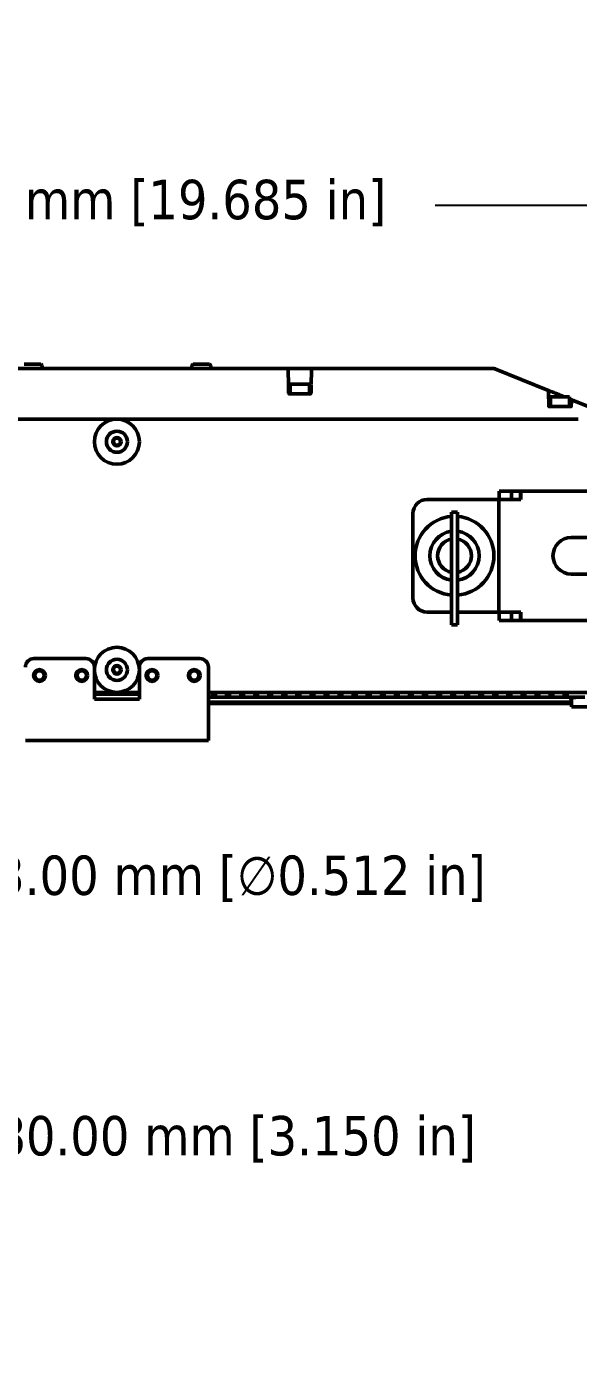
# Model space of a CAD drawing. Header units: millimetres. Extents: x 100 to 5488, y 100 to 4218.
# Drawn here: x 2049.6 to 2245.6, y 743.7 to 1219 of the extents above; entities that cross this region are included whole.
import ezdxf

# ---------------------------------------------------------------- set-up
doc = ezdxf.new("R2010")
doc.units = ezdxf.units.MM
doc.header["$LTSCALE"] = 20
doc.layers.add('Dimension (ANSI)', color=7, linetype='Continuous', lineweight=25)
doc.layers.add('Visible (ANSI)', color=7, linetype='Continuous', lineweight=50)
doc.styles.add('My Text', font='tahoma.ttf')
doc.dimstyles.new('My Dimension - mm [in] (ANSI)', dxfattribs={"dimscale": 20, "dimtxt": 0.7, "dimasz": 2.5, "dimexe": 3.175, "dimexo": 1.6002, "dimgap": 0.8, "dimtad": 0, "dimtoh": 1, "dimrnd": 1e-08, "dimzin": 4, "dimdsep": 46, "dimtxsty": 'My Text', "dimcen": 0.09, "dimdle": 10, "dimclrd": 1, "dimclre": 1, "dimclrt": 1, "dimadec": 1, "dimazin": 1, "dimtfac": 4.354286, "dimtofl": 0, "dimtmove": 0, "dimatfit": 3, "dimfxl": 1, "dimtolj": 1, "dimtzin": 4, "dimlwd": -1, "dimlwe": -1, "dimarcsym": 0})

# ---------------------------------------------------------------- blocks, each defined once
blk = doc.blocks.new('*D11')
at = {"layer": 'Defpoints', "color": 0, "transparency": 16777216}
for p in [(1827.6, 1036.27), (1835.63, 1026.05)]:
    blk.add_point(p, dxfattribs=at)
at = {"layer": 'Dimension (ANSI)', "color": 1, "transparency": 16777216}
for p, q in [((1831.61, 1029.36), (1831.61, 1032.96)), ((1829.81, 1031.16), (1833.41, 1031.16)), ((1922.49, 915.55), (1866.53, 986.74)), ((1995.03, 915.55), (1922.49, 915.55))]:
    blk.add_line(p, q, dxfattribs=at)
blk.add_solid([(1873.08, 991.89), (1859.98, 981.59), (1835.63, 1026.05)], dxfattribs=at)
at = {"layer": 'Dimension (ANSI)', "color": 1, "transparency": 16777216, "insert": (2113.09, 924.71), "char_height": 14, "attachment_point": 2, "style": 'My Text'}
blk.add_mtext('\\A1;∅13.00 mm [∅0.512 in]', dxfattribs=at)
blk = doc.blocks.new('*D12')
at = {"layer": 'Defpoints', "color": 0, "transparency": 16777216}
for p in [(1736.61, 1031.16), (1816.61, 1031.16), (1816.61, 823.06)]:
    blk.add_point(p, dxfattribs=at)
at = {"layer": 'Dimension (ANSI)', "color": 1, "transparency": 16777216}
for p, q in [((1736.61, 999.16), (1736.61, 759.56)), ((1816.61, 999.16), (1816.61, 759.56)), ((1686.61, 823.06), (1636.61, 823.06)), ((1866.61, 823.06), (2021.11, 823.06))]:
    blk.add_line(p, q, dxfattribs=at)
for points in [[(1686.61, 831.39), (1686.61, 814.73), (1736.61, 823.06)], [(1866.61, 831.39), (1866.61, 814.73), (1816.61, 823.06)]]:
    blk.add_solid(points, dxfattribs=at)
at = {"layer": 'Dimension (ANSI)', "color": 1, "transparency": 16777216, "insert": (2124, 832.22), "char_height": 14, "attachment_point": 2, "style": 'My Text'}
blk.add_mtext('\\A1;80.00 mm [3.150 in]', dxfattribs=at)
blk = doc.blocks.new('*D14')
at = {"layer": 'Defpoints', "color": 0, "transparency": 16777216}
for p in [(2331.61, 1155.52), (1831.61, 1031.16), (2331.61, 1031.16)]:
    blk.add_point(p, dxfattribs=at)
at = {"layer": 'Dimension (ANSI)', "color": 1, "transparency": 16777216}
for p, q in [((1831.61, 1063.16), (1831.61, 1219.02)), ((2331.61, 1063.16), (2331.61, 1219.02)), ((1881.61, 1155.52), (1968.45, 1155.52)), ((2281.61, 1155.52), (2194.78, 1155.52))]:
    blk.add_line(p, q, dxfattribs=at)
for points in [[(1881.61, 1163.86), (1881.61, 1147.19), (1831.61, 1155.52)], [(2281.61, 1163.86), (2281.61, 1147.19), (2331.61, 1155.52)]]:
    blk.add_solid(points, dxfattribs=at)
at = {"layer": 'Dimension (ANSI)', "color": 1, "transparency": 16777216, "insert": (2081.61, 1164.68), "char_height": 14, "attachment_point": 2, "style": 'My Text'}
blk.add_mtext('\\A1;500.00 mm [19.685 in]', dxfattribs=at)

msp = doc.modelspace()

# ---------------------------------------------------------------- linework, layer by layer
at = {"layer": 'Visible (ANSI)'}
for p, q in [((2048.7, 1099.161), (2054.525, 1099.161)), ((2055.025, 1098.678), (2055.06, 1097.661)), ((2108.201, 1098.678), (2108.165, 1097.661)), ((2108.7, 1099.161), (2114.525, 1099.161)), ((2115.025, 1098.678), (2115.06, 1097.661)), ((2021.263, 1097.661), (2141.964, 1097.661)), ((2151.261, 1097.661), (2141.964, 1097.661)), ((2142.464, 1097.169), (2142.47, 1096.862)), ((2142.551, 1092.178), (2142.47, 1096.862)), ((2150.756, 1096.862), (2150.674, 1092.178)), ((2150.756, 1096.862), (2150.761, 1097.169)), ((2151.261, 1097.661), (2215.579, 1097.661)), ((2215.954, 1097.588), (2234.706, 1090.011)), ((2142.554, 1091.994), (2142.551, 1092.178)), ((2142.554, 1091.994), (2142.609, 1088.857)), ((2142.809, 1088.661), (2146.041, 1088.661)), ((2143.213, 1092.161), (2150.013, 1092.161)), ((2143.213, 1092.161), (2143.213, 1088.661)), ((2147.185, 1088.661), (2146.041, 1088.661)), ((2147.185, 1088.661), (2150.416, 1088.661)), ((2150.013, 1092.161), (2150.013, 1088.661)), ((2150.616, 1088.857), (2150.671, 1091.994)), ((2235.019, 1089.557), (2235.024, 1089.222)), ((2235.109, 1084.357), (2235.024, 1089.222)), ((2237.475, 1084.161), (2235.309, 1084.161)), ((2235.713, 1087.661), (2242.513, 1087.661)), ((2235.713, 1087.661), (2235.713, 1084.161)), ((2241.58, 1084.161), (2237.475, 1084.161)), ((2242.916, 1084.161), (2241.58, 1084.161)), ((2242.513, 1087.661), (2242.513, 1084.161)), ((2243.137, 1085.541), (2243.116, 1084.357)), ((2243.143, 1085.87), (2243.137, 1085.541)), ((2243.83, 1086.325), (2255.973, 1081.419)), ((1919.409, 1079.661), (2243.817, 1079.661)), ((2243.817, 1079.661), (2244.762, 1079.661)), ((2244.762, 1079.661), (2245.59, 1079.661)), ((2217.319, 1051.161), (2191.837, 1051.161)), ((2217.319, 1011.161), (2217.319, 1051.161)), ((2217.319, 1051.161), (2222.176, 1051.161)), ((2221.852, 1054.161), (2217.51, 1054.161)), ((2217.51, 1051.161), (2217.51, 1054.161)), ((2225.095, 1054.161), (2221.852, 1054.161)), ((2221.852, 1051.161), (2221.852, 1054.161)), ((2222.176, 1051.161), (2225.13, 1051.161)), ((2225.095, 1054.161), (2225.13, 1054.161)), ((2225.095, 1051.161), (2225.095, 1054.161)), ((2225.13, 1054.161), (2438.095, 1054.161)), ((2225.13, 1051.161), (2225.13, 1054.161)), ((2186.837, 1046.161), (2186.837, 1016.161)), ((2200.513, 1037.661), (2200.513, 1046.661)), ((2200.513, 1046.661), (2202.713, 1046.661)), ((2202.713, 1037.661), (2202.713, 1046.661)), ((2200.513, 1037.661), (2200.513, 1015.661)), ((2202.713, 1037.661), (2202.713, 1015.661)), ((2310.113, 1037.661), (2243.113, 1037.661)), ((2243.113, 1024.661), (2310.113, 1024.661)), ((2200.513, 1006.661), (2200.513, 1015.661)), ((2202.713, 1006.661), (2202.713, 1015.661)), ((2191.837, 1011.161), (2200.513, 1011.161)), ((2202.713, 1011.161), (2217.319, 1011.161)), ((2222.176, 1011.161), (2217.319, 1011.161)), ((2217.51, 1011.161), (2217.51, 1008.161)), ((2217.51, 1008.161), (2221.852, 1008.161)), ((2221.852, 1011.161), (2221.852, 1008.161)), ((2221.852, 1008.161), (2225.095, 1008.161)), ((2225.13, 1011.161), (2222.176, 1011.161)), ((2225.095, 1011.161), (2225.095, 1008.161)), ((2225.13, 1008.161), (2225.095, 1008.161)), ((2225.13, 1008.161), (2225.13, 1011.161)), ((2438.095, 1008.161), (2225.13, 1008.161)), ((2200.513, 1006.661), (2202.713, 1006.661)), ((2052.113, 994.661), (2070.613, 994.661)), ((2092.613, 994.661), (2111.113, 994.661)), ((2073.613, 991.661), (2073.613, 982.161)), ((2089.613, 991.661), (2089.613, 982.161)), ((2114.113, 991.661), (2114.113, 982.161)), ((2089.613, 982.661), (2073.613, 982.661)), ((2073.613, 982.161), (2073.613, 980.393)), ((2089.613, 982.161), (2073.613, 982.161)), ((2073.613, 982.019), (2089.613, 982.019)), ((2073.613, 980.251), (2073.613, 980.393)), ((2073.613, 980.251), (2089.613, 980.251)), ((2089.613, 980.393), (2089.613, 982.161)), ((2089.613, 980.251), (2089.613, 980.393)), ((2386.013, 982.661), (2114.113, 982.661)), ((2114.113, 982.161), (2114.113, 980.393)), ((2245.266, 980.946), (2114.113, 980.946)), ((2114.113, 966.251), (2114.113, 980.393)), ((2114.113, 979.161), (2243.213, 979.161)), ((2115.613, 982.661), (2115.613, 981.102)), ((2115.613, 981.099), (2115.613, 981.102)), ((2115.613, 981.099), (2116.613, 981.099)), ((2116.613, 981.102), (2116.613, 982.661)), ((2116.613, 981.102), (2116.613, 981.099)), ((2120.613, 982.661), (2120.613, 981.102)), ((2120.613, 981.099), (2120.613, 981.102)), ((2120.613, 981.099), (2121.613, 981.099)), ((2121.613, 981.102), (2121.613, 982.661)), ((2121.613, 981.102), (2121.613, 981.099)), ((2125.613, 982.661), (2125.613, 981.102)), ((2125.613, 981.099), (2125.613, 981.102)), ((2125.613, 981.099), (2126.613, 981.099)), ((2126.613, 981.102), (2126.613, 982.661)), ((2126.613, 981.102), (2126.613, 981.099)), ((2130.613, 982.661), (2130.613, 981.102)), ((2130.613, 981.099), (2130.613, 981.102)), ((2130.613, 981.099), (2131.613, 981.099)), ((2131.613, 981.102), (2131.613, 982.661)), ((2131.613, 981.102), (2131.613, 981.099)), ((2135.613, 982.661), (2135.613, 981.102)), ((2135.613, 981.099), (2135.613, 981.102)), ((2135.613, 981.099), (2136.613, 981.099)), ((2136.613, 981.102), (2136.613, 982.661)), ((2136.613, 981.102), (2136.613, 981.099)), ((2140.613, 982.661), (2140.613, 981.102)), ((2140.613, 981.099), (2140.613, 981.102)), ((2140.613, 981.099), (2141.613, 981.099)), ((2141.613, 981.102), (2141.613, 982.661)), ((2141.613, 981.102), (2141.613, 981.099)), ((2145.613, 982.661), (2145.613, 981.102)), ((2145.613, 981.099), (2145.613, 981.102)), ((2145.613, 981.099), (2146.613, 981.099)), ((2146.613, 981.102), (2146.613, 982.661)), ((2146.613, 981.102), (2146.613, 981.099)), ((2150.613, 982.661), (2150.613, 981.102)), ((2150.613, 981.099), (2150.613, 981.102)), ((2150.613, 981.099), (2151.613, 981.099)), ((2151.613, 981.102), (2151.613, 982.661)), ((2151.613, 981.102), (2151.613, 981.099)), ((2155.613, 982.661), (2155.613, 981.102)), ((2155.613, 981.099), (2155.613, 981.102)), ((2155.613, 981.099), (2156.613, 981.099)), ((2156.613, 981.102), (2156.613, 982.661)), ((2156.613, 981.102), (2156.613, 981.099)), ((2160.613, 982.661), (2160.613, 981.102)), ((2160.613, 981.099), (2160.613, 981.102)), ((2160.613, 981.099), (2161.613, 981.099)), ((2161.613, 981.102), (2161.613, 982.661)), ((2161.613, 981.102), (2161.613, 981.099)), ((2165.613, 982.661), (2165.613, 981.102)), ((2165.613, 981.099), (2165.613, 981.102)), ((2165.613, 981.099), (2166.613, 981.099)), ((2166.613, 981.102), (2166.613, 982.661)), ((2166.613, 981.102), (2166.613, 981.099)), ((2170.613, 982.661), (2170.613, 981.102)), ((2170.613, 981.099), (2170.613, 981.102)), ((2170.613, 981.099), (2171.613, 981.099)), ((2171.613, 981.102), (2171.613, 982.661)), ((2171.613, 981.102), (2171.613, 981.099)), ((2175.613, 982.661), (2175.613, 981.102)), ((2175.613, 981.099), (2175.613, 981.102)), ((2175.613, 981.099), (2176.613, 981.099)), ((2176.613, 981.102), (2176.613, 982.661)), ((2176.613, 981.102), (2176.613, 981.099)), ((2180.613, 982.661), (2180.613, 981.102)), ((2180.613, 981.099), (2180.613, 981.102)), ((2180.613, 981.099), (2181.613, 981.099)), ((2181.613, 981.102), (2181.613, 982.661)), ((2181.613, 981.102), (2181.613, 981.099)), ((2185.613, 982.661), (2185.613, 981.102)), ((2185.613, 981.099), (2185.613, 981.102)), ((2185.613, 981.099), (2186.613, 981.099)), ((2186.613, 981.102), (2186.613, 982.661)), ((2186.613, 981.102), (2186.613, 981.099)), ((2190.613, 982.661), (2190.613, 981.102)), ((2190.613, 981.099), (2190.613, 981.102)), ((2190.613, 981.099), (2191.613, 981.099)), ((2191.613, 981.102), (2191.613, 982.661)), ((2191.613, 981.102), (2191.613, 981.099)), ((2195.613, 982.661), (2195.613, 981.102)), ((2195.613, 981.099), (2195.613, 981.102)), ((2195.613, 981.099), (2196.613, 981.099)), ((2196.613, 981.102), (2196.613, 982.661)), ((2196.613, 981.102), (2196.613, 981.099)), ((2200.613, 982.661), (2200.613, 981.102)), ((2200.613, 981.099), (2200.613, 981.102)), ((2200.613, 981.099), (2201.613, 981.099)), ((2201.613, 981.102), (2201.613, 982.661)), ((2201.613, 981.102), (2201.613, 981.099)), ((2205.613, 982.661), (2205.613, 981.102)), ((2205.613, 981.099), (2205.613, 981.102)), ((2205.613, 981.099), (2206.613, 981.099)), ((2206.613, 981.102), (2206.613, 982.661)), ((2206.613, 981.102), (2206.613, 981.099)), ((2210.613, 982.661), (2210.613, 981.102)), ((2210.613, 981.099), (2210.613, 981.102)), ((2210.613, 981.099), (2211.613, 981.099)), ((2211.613, 981.102), (2211.613, 982.661)), ((2211.613, 981.102), (2211.613, 981.099)), ((2215.613, 982.661), (2215.613, 981.102)), ((2215.613, 981.099), (2215.613, 981.102)), ((2215.613, 981.099), (2216.613, 981.099)), ((2216.613, 981.102), (2216.613, 982.661)), ((2216.613, 981.102), (2216.613, 981.099)), ((2220.613, 982.661), (2220.613, 981.102)), ((2220.613, 981.099), (2220.613, 981.102)), ((2220.613, 981.099), (2221.613, 981.099)), ((2221.613, 981.102), (2221.613, 982.661)), ((2221.613, 981.102), (2221.613, 981.099)), ((2225.613, 982.661), (2225.613, 981.102)), ((2225.613, 981.099), (2225.613, 981.102)), ((2225.613, 981.099), (2226.613, 981.099)), ((2226.613, 981.102), (2226.613, 982.661)), ((2226.613, 981.102), (2226.613, 981.099)), ((2230.613, 982.661), (2230.613, 981.102)), ((2230.613, 981.099), (2230.613, 981.102)), ((2230.613, 981.099), (2231.613, 981.099)), ((2231.613, 981.102), (2231.613, 982.661)), ((2231.613, 981.102), (2231.613, 981.099)), ((2235.613, 982.661), (2235.613, 981.102)), ((2235.613, 981.099), (2235.613, 981.102)), ((2235.613, 981.099), (2236.613, 981.099)), ((2236.613, 981.102), (2236.613, 982.661)), ((2236.613, 981.102), (2236.613, 981.099)), ((2240.613, 982.661), (2240.613, 981.102)), ((2240.613, 981.099), (2240.613, 981.102)), ((2240.613, 981.099), (2241.613, 981.099)), ((2241.613, 981.102), (2241.613, 982.661)), ((2241.613, 981.102), (2241.613, 981.099)), ((2243.213, 977.461), (2243.213, 980.608)), ((2247.946, 980.961), (2245.28, 980.961)), ((2243.213, 978.719), (2114.113, 978.719)), ((2250.013, 977.461), (2243.213, 977.461)), ((2114.113, 965.518), (2049.113, 965.518)), ((2114.113, 966.251), (2114.113, 965.518))]:
    msp.add_line(p, q, dxfattribs=at)
for centre, radius in [((2081.613, 1071.661), 8), ((2081.613, 1071.661), 3.75), ((2081.613, 1071.661), 1.5), ((2081.613, 1071.661), 1.25), ((2081.613, 990.661), 8), ((2081.613, 990.661), 3.75), ((2054.113, 988.661), 2.1), ((2054.113, 988.661), 1.65), ((2069.113, 988.661), 2.1), ((2069.113, 988.661), 1.65), ((2081.613, 990.661), 1.5), ((2081.613, 990.661), 1.25), ((2094.113, 988.661), 2.1), ((2094.113, 988.661), 1.65), ((2109.113, 988.661), 2.1), ((2109.113, 988.661), 1.65)]:
    msp.add_circle(centre, radius, dxfattribs=at)
for centre, radius, start, end in [((2054.525, 1098.661), 0.5, 2, 90), ((2108.7, 1098.661), 0.5, 90, 178), ((2114.525, 1098.661), 0.5, 2, 90), ((2141.964, 1097.161), 0.5, 1, 90.00011), ((2151.261, 1097.161), 0.5, 89.99989, 179), ((2215.579, 1096.661), 1, 68, 90), ((2234.519, 1089.548), 0.5, 1, 68), ((2243.642, 1085.862), 0.5, 68.00011, 178.99985), ((2191.837, 1046.161), 5, 90, 180), ((2201.613, 1031.161), 14, 94.50646, 265.49354), ((2201.613, 1031.161), 14, 274.50646, 85.49354), ((2201.613, 1031.161), 8.75, 97.22201, 262.77799), ((2201.613, 1031.161), 6, 100.56398, 259.43602), ((2201.613, 1031.161), 8.75, 277.22201, 82.77799), ((2201.613, 1031.161), 6, 280.56398, 79.43602), ((2243.113, 1031.161), 6.5, 90, 270), ((2191.837, 1016.161), 5, 180, 270), ((2052.113, 991.661), 3, 90, 180), ((2070.613, 991.661), 3, 0, 90), ((2092.613, 991.661), 3, 90, 180), ((2111.113, 991.661), 3, 0, 90)]:
    msp.add_arc(centre, radius, start, end, dxfattribs=at)
for centre, major_axis, ratio, start_param, end_param in [((2142.809, 1088.86), (-0.199, -0.019), 0.9999724, 6.2066939, 7.7605705), ((2150.416, 1088.86), (-0.032, -0.197), 0.9997978, 0.1593573, 1.713558), ((2246.613, 980.329), (3.75, 0), 0.176327, 1.9380043, 3.577075)]:
    msp.add_ellipse(centre, major_axis=major_axis, ratio=ratio, start_param=start_param, end_param=end_param, dxfattribs=at)
for points, knots in [([(2234.965, 1089.907), (2234.937, 1089.918), (2234.78, 1089.982), (2234.707, 1090.011), (2234.706, 1090.011)], [0.89126438, 0.89126438, 0.89126438, 0.89126438, 0.90909091, 1, 1, 1, 1]), ([(2237.442, 1088.906), (2237.038, 1089.069), (2236.263, 1089.382), (2235.665, 1089.624), (2235.424, 1089.721), (2235.423, 1089.722)], [0.63789997, 0.63789997, 0.63789997, 0.63789997, 0.72727273, 0.81818182, 0.81858059, 0.81858059, 0.81858059, 0.81858059]), ([(2235.309, 1084.161), (2235.296, 1084.161), (2235.283, 1084.162), (2235.269, 1084.165), (2235.256, 1084.167), (2235.242, 1084.171), (2235.229, 1084.177), (2235.215, 1084.183), (2235.202, 1084.191), (2235.189, 1084.2), (2235.177, 1084.21), (2235.166, 1084.221), (2235.156, 1084.232), (2235.146, 1084.244), (2235.138, 1084.257), (2235.131, 1084.27), (2235.124, 1084.283), (2235.119, 1084.298), (2235.115, 1084.312), (2235.112, 1084.327), (2235.11, 1084.342), (2235.109, 1084.357)], [0, 0, 0, 0, 0.1428571, 0.1428571, 0.1428571, 0.2857143, 0.2857143, 0.2857143, 0.4285714, 0.4285714, 0.4285714, 0.5714286, 0.5714286, 0.5714286, 0.7142857, 0.7142857, 0.7142857, 0.8571429, 0.8571429, 0.8571429, 1, 1, 1, 1]), ([(2240.144, 1087.814), (2240.118, 1087.825), (2239.663, 1088.009), (2239.166, 1088.209), (2238.707, 1088.395), (2238.688, 1088.402)], [0.44903077, 0.44903077, 0.44903077, 0.44903077, 0.45454545, 0.54545455, 0.5493591, 0.5493591, 0.5493591, 0.5493591]), ([(2243.227, 1086.569), (2243.206, 1086.577), (2243.007, 1086.658), (2242.764, 1086.756), (2242.513, 1086.857)], [0.172484426, 0.172484426, 0.172484426, 0.172484426, 0.181818182, 0.257742203, 0.257742203, 0.257742203, 0.257742203]), ([(2243.116, 1084.357), (2243.116, 1084.355), (2243.116, 1084.353), (2243.116, 1084.351), (2243.115, 1084.339), (2243.114, 1084.328), (2243.111, 1084.316), (2243.108, 1084.303), (2243.104, 1084.291), (2243.099, 1084.279), (2243.093, 1084.266), (2243.086, 1084.253), (2243.077, 1084.241), (2243.067, 1084.228), (2243.056, 1084.216), (2243.043, 1084.206), (2243.028, 1084.194), (2243.012, 1084.184), (2242.995, 1084.177), (2242.975, 1084.168), (2242.954, 1084.163), (2242.932, 1084.161), (2242.927, 1084.161), (2242.921, 1084.161), (2242.916, 1084.161)], [0.00000012, 0.00000012, 0.00000012, 0.00000012, 0.01985726, 0.01985726, 0.01985726, 0.13585931, 0.13585931, 0.13585931, 0.2654826, 0.2654826, 0.2654826, 0.41061976, 0.41061976, 0.41061976, 0.57244242, 0.57244242, 0.57244242, 0.7525286, 0.7525286, 0.7525286, 0.9519984, 0.9519984, 0.9519984, 1, 1, 1, 1])]:
    msp.add_open_spline(points, degree=3, knots=knots, dxfattribs=at)
for points in [[(2234.965, 1089.907), (2235.081, 1089.86), (2235.237, 1089.797), (2235.423, 1089.722)], [(2237.442, 1088.906), (2237.84, 1088.745), (2238.263, 1088.574), (2238.688, 1088.402)], [(2240.144, 1087.814), (2240.272, 1087.763), (2240.399, 1087.711), (2240.525, 1087.661)], [(2243.143, 1085.87), (2243.143, 1085.87), (2243.143, 1085.87), (2243.143, 1085.87)], [(2243.227, 1086.569), (2243.422, 1086.49), (2243.575, 1086.428), (2243.677, 1086.387)], [(2243.83, 1086.325), (2243.826, 1086.327), (2243.775, 1086.347), (2243.677, 1086.387)]]:
    msp.add_open_spline(points, degree=3, dxfattribs=at)

# ---------------------------------------------------------------- dimensions: what is measured, and where the dimension line sits
at = {"layer": 'Dimension (ANSI)', "color": 1, "true_color": 0xff0000}
for base, p1, p2, text, picture, middle in [((2331.613, 1155.524), (1831.613, 1031.161), (2331.613, 1031.161), '<> mm [19.685 in]', '*D14', (2081.613, 1155.524)), ((1816.613, 823.061), (1736.613, 1031.161), (1816.613, 1031.161), '<> mm [3.150 in]', '*D12', (2123.999, 823.061))]:
    dim = msp.add_linear_dim(base=base, p1=p1, p2=p2, angle=180, text=text, dimstyle='My Dimension - mm [in] (ANSI)', override={"dimgap": 0.8, "dimtoh": 0, "dimdec": 2, "dimpost": '', "dimtol": 0, "dimlim": 0, "dimtp": 0, "dimtm": 0, "dimtdec": 2, "dimatfit": 1}, dxfattribs=at)
    dim.commit()
    dim.dimension.update_dxf_attribs({"geometry": picture, "text_midpoint": middle, "dimtype": 160})
dim = msp.add_diameter_dim_2p(p1=(1827.596, 1036.271), p2=(1835.63, 1026.05), text='<> mm [∅0.512 in]', dimstyle='My Dimension - mm [in] (ANSI)', override={"dimgap": 0.8, "dimtih": 1, "dimdec": 2, "dimlfac": 1, "dimpost": '', "dimtol": 0, "dimlim": 0, "dimtp": 0, "dimtm": 0, "dimtdec": 2}, dxfattribs=at)
dim.commit()
dim.dimension.update_dxf_attribs({"geometry": '*D11', "text_midpoint": (2113.085, 915.553), "dimtype": 163})

doc.saveas('drawing.dxf')
